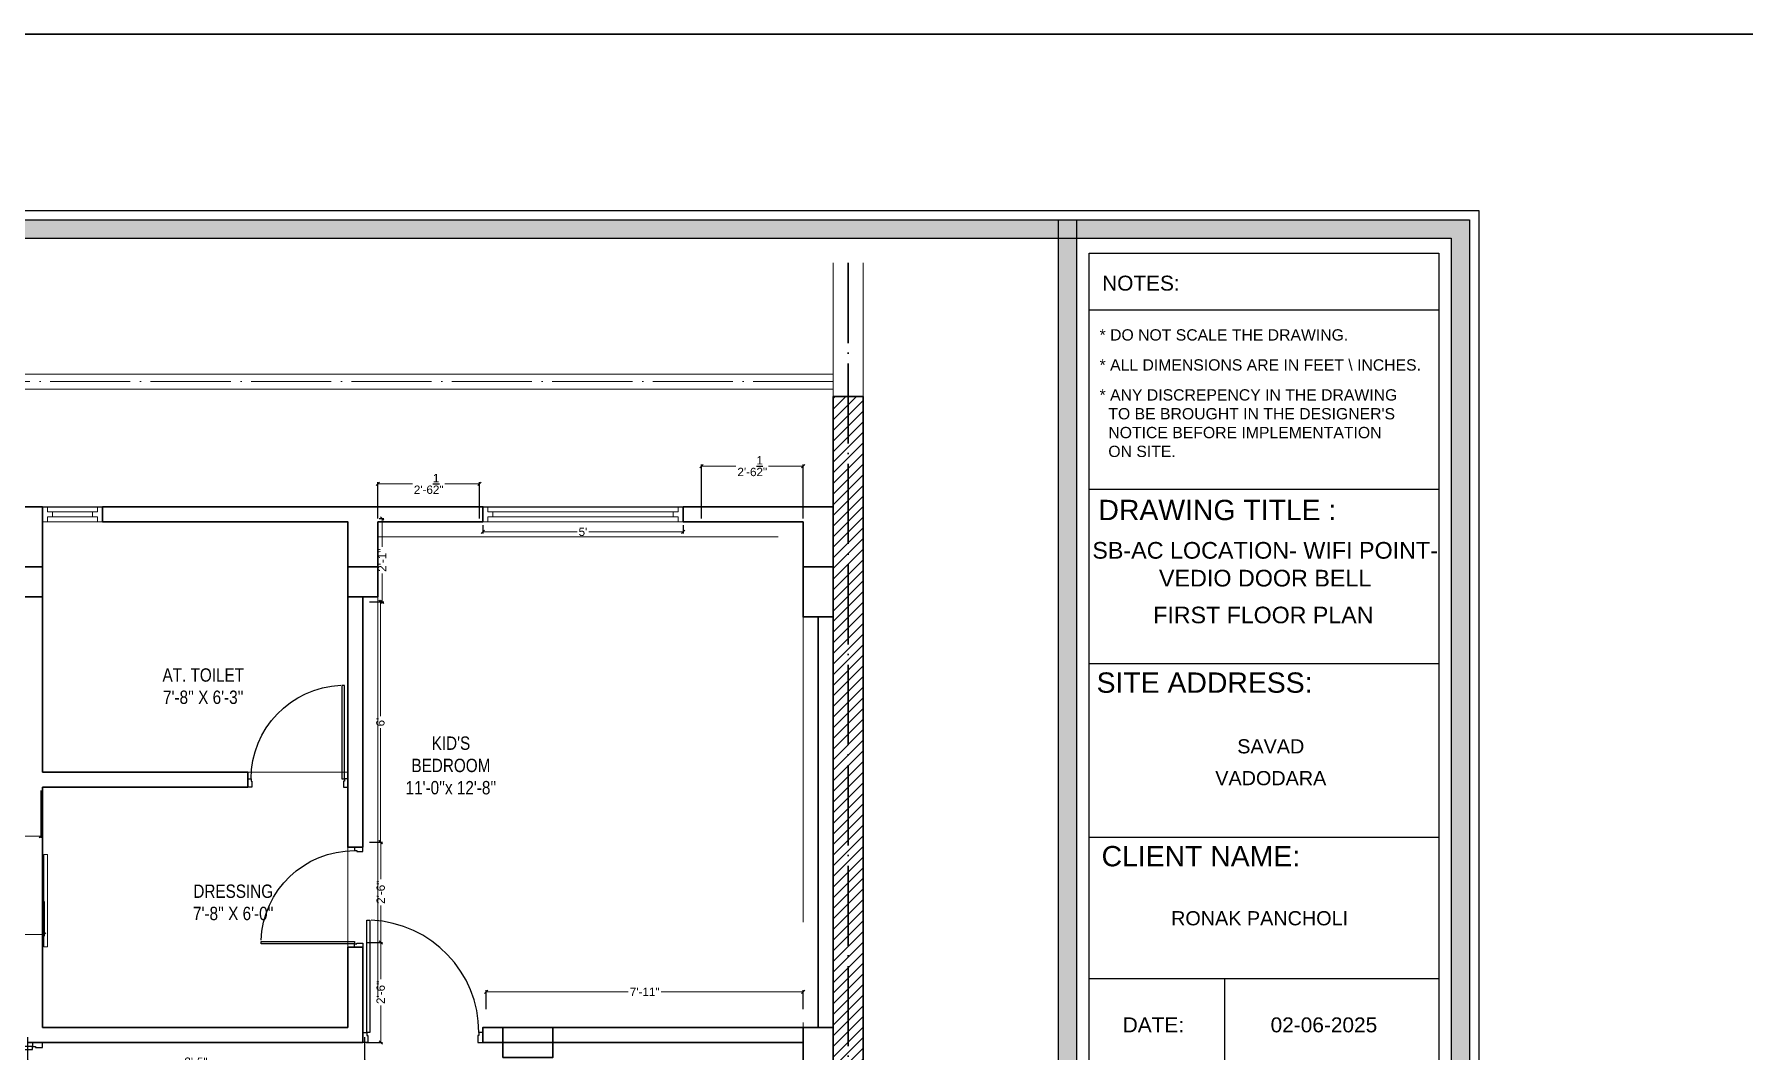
# Model space of a CAD drawing. Header units: millimetres. Extents: x 56222 to 3066687, y -650199 to -121287.
# Drawn here: x 141355 to 141867, y -175562 to -175257 of the extents above; entities that cross this region are included whole.
import ezdxf
from ezdxf.enums import TextEntityAlignment as Align

# ---------------------------------------------------------------- set-up
doc = ezdxf.new("R2010")
doc.units = ezdxf.units.MM
doc.header["$MEASUREMENT"] = 0
doc.header["$PDMODE"] = 35
doc.linetypes.add('ACAD_ISO02W100', pattern=[15, 12, -3])
doc.linetypes.add('ACAD_ISO04W100', pattern=[30, 24, -3, 0, -3])
doc.layers.get('Defpoints').update_dxf_attribs({"color": 220})
for name, color, linetype in [('AR DOOR', 40, 'Continuous'), ('AR ELE-5', 134, 'Continuous'), ('GROUND FLOOR  ( Text )', 251, 'Continuous')]:
    doc.layers.add(name, color=color, linetype=linetype)
for name, color, linetype, lineweight in [('COLUMN', 1, 'Continuous', 30), ('dim05', 1, 'Continuous', 13), ('ELEVATION ( SPIRAL STAIR )', 250, 'Continuous', 9), ('FIRST FLOOR', 7, 'Continuous', 9), ('FIRST FLOOR ( DW_RAIL )', 7, 'Continuous', 9), ('FIRST FLOOR ( TEXT )', 7, 'Continuous', 9), ('FIRST FLOOR_( PLine )_', 251, 'Continuous', 30), ('GROUND FLOOR', 7, 'Continuous', 9), ('GROUND FLOOR  ( HATCH )', 251, 'Continuous', 9), ('Labelling', 1, 'Continuous', 25), ('NAME PLATE', 7, 'Continuous', 25), ('wall', 7, 'Continuous', 30), ('X_PLOT', 1, 'Continuous', 9), ('XX~SLAB ( BEAM )~ ( DIM )', 7, 'Continuous', 9)]:
    doc.layers.add(name, color=color, linetype=linetype, lineweight=lineweight)
doc.layers.add('XX~SLAB ( PLINE )', color=251, linetype='Continuous', plot=False)
doc.styles.add('Arial', font='arial.ttf')
doc.styles.add('KATHA', font='swissc.ttf')
doc.styles.get("Standard").update_dxf_attribs({"font": 'arial.ttf', "height": 6})
doc.dimstyles.new('ISO-25', dxfattribs={"dimtxt": 2.5, "dimasz": 1, "dimexe": 0.5, "dimexo": 1, "dimtad": 0, "dimdec": 1, "dimlunit": 4, "dimtxsty": 'Standard', "dimblk": 'OBLIQUE', "dimcen": 2.5, "dimclrd": 1, "dimclre": 1, "dimclrt": 5, "dimadec": 0, "dimazin": 0, "dimtfac": 1, "dimtdec": 1, "dimtmove": 0, "dimatfit": 3, "dimfxl": 1, "dimlwd": -1, "dimarcsym": 0})

# ---------------------------------------------------------------- blocks, each defined once
blk = doc.blocks.new('LAYOUT FILE')
at = {"layer": 'NAME PLATE', "true_color": 0xd39e00}
h = blk.add_hatch(color=42, dxfattribs=at)
h.paths.add_polyline_path([(3346889.83, -513806.18), (3346889.83, -514260.7), (3347535.56, -514260.7), (3347535.56, -513806.18)])
h.paths.add_polyline_path([(3346894.36, -513810.71), (3347531.03, -513810.71), (3347531.03, -514256.17), (3346894.36, -514256.17)], flags=16)
blk.add_hatch(color=42, dxfattribs=at).paths.add_polyline_path([(3347433.6, -514256.17), (3347438.13, -514256.17), (3347438.13, -513806.18), (3347433.6, -513806.18)])
at = {"layer": 'NAME PLATE', "color": 42, "true_color": 0xd39e00}
for p, q in [((3347527.96, -513828.55), (3347441.2, -513828.55)), ((3347527.96, -513872.99), (3347441.2, -513872.99)), ((3347527.96, -513916.26), (3347441.2, -513916.26)), ((3347527.96, -513959.27), (3347441.2, -513959.27)), ((3347527.96, -513994.31), (3347441.2, -513994.31)), ((3347474.77, -513994.31), (3347474.77, -514044.12))]:
    blk.add_line(p, q, dxfattribs=at)
for points in [[(3346887.56, -513803.91), (3347537.83, -513803.91), (3347537.83, -514262.96), (3346887.56, -514262.96)], [(3346889.83, -513806.18), (3347535.56, -513806.18), (3347535.56, -514260.7), (3346889.83, -514260.7)], [(3347433.6, -514256.17), (3347433.6, -513806.18), (3347438.13, -513806.18), (3347438.13, -514256.17)], [(3346894.36, -513810.71), (3347531.03, -513810.71), (3347531.03, -514256.17), (3346894.36, -514256.17)], [(3347441.2, -514252.44), (3347441.2, -513814.44), (3347527.96, -513814.44), (3347527.96, -514252.44)]]:
    blk.add_lwpolyline(points, close=True, dxfattribs=at)
at = {"layer": 'NAME PLATE', "style": 'Arial'}
for s, height, p in [('NOTES:', 3.699, (3347454.07, -513823.73)), ('DRAWING TITLE : ', 5.0338, (3347474.01, -513880.61)), ('SITE ADDRESS:', 5.0338, (3347469.85, -513923.39)), ('CLIENT NAME:', 5.0338, (3347468.93, -513966.4)), ('DATE:', 3.699, (3347457.17, -514007.54)), ('02-06-2025', 3.699, (3347499.44, -514007.54))]:
    blk.add_text(s, height=height, dxfattribs=at).set_placement(p, align=Align.CENTER)
at = {"layer": 'NAME PLATE', "char_height": 2.7974, "width": 108.0765, "attachment_point": 1, "style": 'Arial'}
for s, insert in [('* DO NOT SCALE THE DRAWING.', (3347443.82, -513833.31, 0)), ('* ALL DIMENSIONS ARE IN FEET \\\\ INCHES.', (3347443.82, -513840.75, 0)), ("* ANY DISCREPENCY IN THE DRAWING \\P  TO BE BROUGHT IN THE DESIGNER'S\\P  NOTICE BEFORE IMPLEMENTATION \\P  ON SITE.", (3347443.82, -513848.18, 0))]:
    blk.add_mtext(s, dxfattribs=dict(at, insert=insert))
blk = doc.blocks.new('*U255')
for points in [[(0, 0), (0, 1120), (-30, 1120), (-30, 0)], [(40, 0), (0, 0), (0, -30), (-10, -30), (-10, -100), (40, -100)], [(-1160, 0), (-1120, 0), (-1120, -30), (-1110, -30), (-1110, -100), (-1160, -100)]]:
    blk.add_lwpolyline(points, close=True)
at = {"layer": 'AR ELE-5', "linetype": 'ByBlock', "ltscale": 15}
blk.add_arc((2, -1), 1122, 92.373, 179.9653, dxfattribs=at)
blk = doc.blocks.new('*U256')
for points in [[(-1160, 0), (-1120, 0), (-1120, 30), (-1110, 30), (-1110, 100), (-1160, 100)], [(0, 0), (0, -1120), (-30, -1120), (-30, 0)], [(40, 0), (0, 0), (0, 30), (-10, 30), (-10, 100), (40, 100)]]:
    blk.add_lwpolyline(points, close=True)
at = {"layer": 'AR ELE-5', "linetype": 'ByBlock', "ltscale": 15}
blk.add_arc((2, 1), 1122, 180.0347, 267.627, dxfattribs=at)
blk = doc.blocks.new('*U266')
for points in [[(-40, 0), (0, 0), (0, 30), (10, 30), (10, 100), (-40, 100)], [(0, 0), (0, -1120), (30, -1120), (30, 0)], [(1160, 0), (1120, 0), (1120, 30), (1110, 30), (1110, 100), (1160, 100)]]:
    blk.add_lwpolyline(points, close=True)
at = {"layer": 'AR ELE-5', "linetype": 'ByBlock', "ltscale": 15}
blk.add_arc((-2, 1), 1122, 272.373, 359.9653, dxfattribs=at)
blk = doc.blocks.new('_Oblique')
at = {"layer": 'wall', "color": 0, "lineweight": -2}
blk.add_line((-0.5, -0.5), (0.5, 0.5), dxfattribs=at)
blk = doc.blocks.new('*D649')
at = {"layer": 'Defpoints', "color": 0, "lineweight": 0, "transparency": 16777216}
for p in [(141324.75, -175482.58), (141356.75, -175482.58), (141356.75, -175497.29)]:
    blk.add_point(p, dxfattribs=at)
at = {"layer": 'dim05', "color": 1, "linetype": 'Continuous', "lineweight": -2, "transparency": 16777216}
for p, q in [((141324.75, -175483.58), (141324.75, -175497.79)), ((141356.75, -175483.58), (141356.75, -175497.79))]:
    blk.add_line(p, q, dxfattribs=at)
at = {"layer": 'dim05', "color": 1, "linetype": 'Continuous', "transparency": 16777216}
for p, q in [((141324.75, -175497.29), (141336.78, -175497.29)), ((141356.75, -175497.29), (141344.72, -175497.29))]:
    blk.add_line(p, q, dxfattribs=at)
at = {"layer": 'dim05', "color": 1, "transparency": 16777216, "rotation": 180}
blk.add_blockref('_Oblique', (141324.75, -175497.29), dxfattribs=at)
at = {"layer": 'dim05', "color": 1, "transparency": 16777216}
blk.add_blockref('_Oblique', (141356.75, -175497.29), dxfattribs=at)
at = {"layer": 'dim05', "color": 5, "lineweight": 25, "transparency": 16777216, "insert": (141340.75, -175497.29), "char_height": 2.5, "attachment_point": 5, "style": 'Arial'}
blk.add_mtext('2\'-8"', dxfattribs=at)
blk = doc.blocks.new('*D655')
at = {"layer": 'Defpoints', "color": 0, "lineweight": 0, "transparency": 16777216}
for p in [(141490.25, -175543.92), (141490.25, -175550.08), (141585.25, -175550.08)]:
    blk.add_point(p, dxfattribs=at)
at = {"layer": 'dim05', "color": 1, "linetype": 'Continuous', "lineweight": -2, "transparency": 16777216}
for p, q in [((141490.25, -175549.08), (141490.25, -175543.42)), ((141585.25, -175549.08), (141585.25, -175543.42))]:
    blk.add_line(p, q, dxfattribs=at)
at = {"layer": 'dim05', "color": 1, "linetype": 'Continuous', "transparency": 16777216}
for p, q in [((141490.25, -175543.92), (141532.84, -175543.92)), ((141585.25, -175543.92), (141542.66, -175543.92))]:
    blk.add_line(p, q, dxfattribs=at)
at = {"layer": 'dim05', "color": 1, "transparency": 16777216, "rotation": 180}
blk.add_blockref('_Oblique', (141490.25, -175543.92), dxfattribs=at)
at = {"layer": 'dim05', "color": 1, "transparency": 16777216}
blk.add_blockref('_Oblique', (141585.25, -175543.92), dxfattribs=at)
at = {"layer": 'dim05', "color": 5, "lineweight": 25, "transparency": 16777216, "insert": (141537.75, -175543.92), "char_height": 2.5, "attachment_point": 5, "style": 'Arial'}
blk.add_mtext('7\'-11"', dxfattribs=at)
blk = doc.blocks.new('*D656')
at = {"layer": 'Defpoints', "color": 0, "lineweight": 0, "transparency": 16777216}
for p in [(141352.75, -175556.53), (141453.75, -175556.53), (141453.75, -175564.86)]:
    blk.add_point(p, dxfattribs=at)
at = {"layer": 'dim05', "color": 1, "linetype": 'Continuous', "lineweight": -2, "transparency": 16777216}
for p, q in [((141352.75, -175557.53), (141352.75, -175565.36)), ((141453.75, -175557.53), (141453.75, -175565.36))]:
    blk.add_line(p, q, dxfattribs=at)
at = {"layer": 'dim05', "color": 1, "linetype": 'Continuous', "transparency": 16777216}
for p, q in [((141352.75, -175564.86), (141399.3, -175564.86)), ((141453.75, -175564.86), (141407.2, -175564.86))]:
    blk.add_line(p, q, dxfattribs=at)
at = {"layer": 'dim05', "color": 1, "transparency": 16777216, "rotation": 180}
blk.add_blockref('_Oblique', (141352.75, -175564.86), dxfattribs=at)
at = {"layer": 'dim05', "color": 1, "transparency": 16777216}
blk.add_blockref('_Oblique', (141453.75, -175564.86), dxfattribs=at)
at = {"layer": 'dim05', "color": 5, "lineweight": 25, "transparency": 16777216, "insert": (141403.25, -175564.86), "char_height": 2.5, "attachment_point": 5, "style": 'Arial'}
blk.add_mtext('8\'-5"', dxfattribs=at)
blk = doc.blocks.new('*D657')
at = {"layer": 'Defpoints', "color": 0, "lineweight": 0, "transparency": 16777216}
for p in [(141453.25, -175529.08), (141458.63, -175529.08), (141453.25, -175559.08)]:
    blk.add_point(p, dxfattribs=at)
at = {"layer": 'dim05', "color": 1, "linetype": 'Continuous', "lineweight": -2, "transparency": 16777216}
for p, q in [((141454.25, -175529.08), (141459.13, -175529.08)), ((141454.25, -175559.08), (141459.13, -175559.08))]:
    blk.add_line(p, q, dxfattribs=at)
at = {"layer": 'dim05', "color": 1, "linetype": 'Continuous', "transparency": 16777216}
for p, q in [((141458.63, -175529.08), (141458.63, -175540.11)), ((141458.63, -175559.08), (141458.63, -175548.04))]:
    blk.add_line(p, q, dxfattribs=at)
at = {"layer": 'dim05', "color": 1, "transparency": 16777216}
for p, rotation in [((141458.63, -175529.08), 90), ((141458.63, -175559.08), 270)]:
    blk.add_blockref('_Oblique', p, dxfattribs=dict(at, rotation=rotation))
at = {"layer": 'dim05', "color": 5, "lineweight": 25, "transparency": 16777216, "insert": (141458.63, -175544.08), "char_height": 2.5, "attachment_point": 5, "rotation": 90, "style": 'Arial'}
blk.add_mtext('2\'-6"', dxfattribs=at)
blk = doc.blocks.new('*D658')
at = {"layer": 'Defpoints', "color": 0, "lineweight": 0, "transparency": 16777216}
for p in [(141454.25, -175499.08), (141458.63, -175499.08), (141454.25, -175529.08)]:
    blk.add_point(p, dxfattribs=at)
at = {"layer": 'dim05', "color": 1, "linetype": 'Continuous', "lineweight": -2, "transparency": 16777216}
for p, q in [((141455.25, -175499.08), (141459.13, -175499.08)), ((141455.25, -175529.08), (141459.13, -175529.08))]:
    blk.add_line(p, q, dxfattribs=at)
at = {"layer": 'dim05', "color": 1, "linetype": 'Continuous', "transparency": 16777216}
for p, q in [((141458.63, -175499.08), (141458.63, -175510.11)), ((141458.63, -175529.08), (141458.63, -175518.04))]:
    blk.add_line(p, q, dxfattribs=at)
at = {"layer": 'dim05', "color": 1, "transparency": 16777216}
for p, rotation in [((141458.63, -175499.08), 90), ((141458.63, -175529.08), 270)]:
    blk.add_blockref('_Oblique', p, dxfattribs=dict(at, rotation=rotation))
at = {"layer": 'dim05', "color": 5, "lineweight": 25, "transparency": 16777216, "insert": (141458.63, -175514.08), "char_height": 2.5, "attachment_point": 5, "rotation": 90, "style": 'Arial'}
blk.add_mtext('2\'-6"', dxfattribs=at)
blk = doc.blocks.new('*D659')
at = {"layer": 'Defpoints', "color": 0, "lineweight": 0, "transparency": 16777216}
for p in [(141454.25, -175427.08), (141458.54, -175427.08), (141454.25, -175499.08)]:
    blk.add_point(p, dxfattribs=at)
at = {"layer": 'dim05', "color": 1, "linetype": 'Continuous', "lineweight": -2, "transparency": 16777216}
for p, q in [((141455.25, -175427.08), (141459.04, -175427.08)), ((141455.25, -175499.08), (141459.04, -175499.08))]:
    blk.add_line(p, q, dxfattribs=at)
at = {"layer": 'dim05', "color": 1, "linetype": 'Continuous', "transparency": 16777216}
for p, q in [((141458.54, -175427.08), (141458.54, -175461.29)), ((141458.54, -175499.08), (141458.54, -175464.86))]:
    blk.add_line(p, q, dxfattribs=at)
at = {"layer": 'dim05', "color": 1, "transparency": 16777216}
for p, rotation in [((141458.54, -175427.08), 90), ((141458.54, -175499.08), 270)]:
    blk.add_blockref('_Oblique', p, dxfattribs=dict(at, rotation=rotation))
at = {"layer": 'dim05', "color": 5, "lineweight": 25, "transparency": 16777216, "insert": (141458.54, -175463.08), "char_height": 2.5, "attachment_point": 5, "rotation": 90, "style": 'Arial'}
blk.add_mtext("6'", dxfattribs=at)
blk = doc.blocks.new('*D660')
at = {"layer": 'Defpoints', "color": 0, "lineweight": 0, "transparency": 16777216}
for p in [(141457.14, -175402.08), (141459.04, -175402.08), (141457.14, -175427.08)]:
    blk.add_point(p, dxfattribs=at)
at = {"layer": 'dim05', "color": 1, "linetype": 'Continuous', "lineweight": -2, "transparency": 16777216}
for p, q in [((141458.14, -175402.08), (141459.54, -175402.08)), ((141458.14, -175427.08), (141459.54, -175427.08))]:
    blk.add_line(p, q, dxfattribs=at)
at = {"layer": 'dim05', "color": 1, "linetype": 'Continuous', "transparency": 16777216}
for p, q in [((141459.04, -175402.08), (141459.04, -175410.61)), ((141459.04, -175427.08), (141459.04, -175418.54))]:
    blk.add_line(p, q, dxfattribs=at)
at = {"layer": 'dim05', "color": 1, "transparency": 16777216}
for p, rotation in [((141459.04, -175402.08), 90), ((141459.04, -175427.08), 270)]:
    blk.add_blockref('_Oblique', p, dxfattribs=dict(at, rotation=rotation))
at = {"layer": 'dim05', "color": 5, "lineweight": 25, "transparency": 16777216, "insert": (141459.04, -175414.58), "char_height": 2.5, "attachment_point": 5, "rotation": 90, "style": 'Arial'}
blk.add_mtext('2\'-1"', dxfattribs=at)
blk = doc.blocks.new('*D661')
at = {"layer": 'Defpoints', "color": 0, "lineweight": 0, "transparency": 16777216}
for p in [(141489.25, -175403.08), (141549.25, -175403.08), (141549.25, -175406.09)]:
    blk.add_point(p, dxfattribs=at)
at = {"layer": 'dim05', "color": 1, "linetype": 'Continuous', "lineweight": -2, "transparency": 16777216}
for p, q in [((141489.25, -175404.08), (141489.25, -175406.59)), ((141549.25, -175404.08), (141549.25, -175406.59))]:
    blk.add_line(p, q, dxfattribs=at)
at = {"layer": 'dim05', "color": 1, "linetype": 'Continuous', "transparency": 16777216}
for p, q in [((141489.25, -175406.09), (141517.47, -175406.09)), ((141549.25, -175406.09), (141521.03, -175406.09))]:
    blk.add_line(p, q, dxfattribs=at)
at = {"layer": 'dim05', "color": 1, "transparency": 16777216, "rotation": 180}
blk.add_blockref('_Oblique', (141489.25, -175406.09), dxfattribs=at)
at = {"layer": 'dim05', "color": 1, "transparency": 16777216}
blk.add_blockref('_Oblique', (141549.25, -175406.09), dxfattribs=at)
at = {"layer": 'dim05', "color": 5, "lineweight": 25, "transparency": 16777216, "insert": (141519.25, -175406.09), "char_height": 2.5, "attachment_point": 5, "style": 'Arial'}
blk.add_mtext("5'", dxfattribs=at)
blk = doc.blocks.new('*D662')
at = {"layer": 'Defpoints', "color": 0, "lineweight": 0, "transparency": 16777216}
for p in [(141488.25, -175391.73), (141457.75, -175403.08), (141488.25, -175403.08)]:
    blk.add_point(p, dxfattribs=at)
at = {"layer": 'dim05', "color": 1, "linetype": 'Continuous', "lineweight": -2, "transparency": 16777216}
for p, q in [((141457.75, -175402.08), (141457.75, -175391.23)), ((141488.25, -175402.08), (141488.25, -175391.23))]:
    blk.add_line(p, q, dxfattribs=at)
at = {"layer": 'dim05', "color": 1, "linetype": 'Continuous', "transparency": 16777216}
for p, q in [((141457.75, -175391.73), (141468.12, -175391.73)), ((141488.25, -175391.73), (141477.88, -175391.73))]:
    blk.add_line(p, q, dxfattribs=at)
at = {"layer": 'dim05', "color": 1, "transparency": 16777216, "rotation": 180}
blk.add_blockref('_Oblique', (141457.75, -175391.73), dxfattribs=at)
at = {"layer": 'dim05', "color": 1, "transparency": 16777216}
blk.add_blockref('_Oblique', (141488.25, -175391.73), dxfattribs=at)
at = {"layer": 'dim05', "color": 5, "lineweight": 25, "transparency": 16777216, "insert": (141473, -175391.73), "char_height": 2.5, "attachment_point": 5, "style": 'Arial'}
blk.add_mtext('2\'-6{\\H1x;\\S1/2;}"', dxfattribs=at)
blk = doc.blocks.new('*D663')
at = {"layer": 'Defpoints', "color": 0, "lineweight": 0, "transparency": 16777216}
for p in [(141554.75, -175386.41), (141554.75, -175403.08), (141585.25, -175403.08)]:
    blk.add_point(p, dxfattribs=at)
at = {"layer": 'dim05', "color": 1, "linetype": 'Continuous', "lineweight": -2, "transparency": 16777216}
for p, q in [((141554.75, -175402.08), (141554.75, -175385.91)), ((141585.25, -175402.08), (141585.25, -175385.91))]:
    blk.add_line(p, q, dxfattribs=at)
at = {"layer": 'dim05', "color": 1, "linetype": 'Continuous', "transparency": 16777216}
for p, q in [((141554.75, -175386.41), (141565.12, -175386.41)), ((141585.25, -175386.41), (141574.88, -175386.41))]:
    blk.add_line(p, q, dxfattribs=at)
at = {"layer": 'dim05', "color": 1, "transparency": 16777216, "rotation": 180}
blk.add_blockref('_Oblique', (141554.75, -175386.41), dxfattribs=at)
at = {"layer": 'dim05', "color": 1, "transparency": 16777216}
blk.add_blockref('_Oblique', (141585.25, -175386.41), dxfattribs=at)
at = {"layer": 'dim05', "color": 5, "lineweight": 25, "transparency": 16777216, "insert": (141570, -175386.41), "char_height": 2.5, "attachment_point": 5, "style": 'Arial'}
blk.add_mtext('2\'-6{\\H1x;\\S1/2;}"', dxfattribs=at)
blk = doc.blocks.new('*D664')
at = {"layer": 'Defpoints', "color": 0, "lineweight": 0, "transparency": 16777216}
for p in [(141202.75, -175515.87), (141357.75, -175515.87), (141357.75, -175526.77)]:
    blk.add_point(p, dxfattribs=at)
at = {"layer": 'dim05', "color": 1, "linetype": 'Continuous', "lineweight": -2, "transparency": 16777216}
for p, q in [((141202.75, -175516.87), (141202.75, -175527.27)), ((141357.75, -175516.87), (141357.75, -175527.27))]:
    blk.add_line(p, q, dxfattribs=at)
at = {"layer": 'dim05', "color": 1, "linetype": 'Continuous', "transparency": 16777216}
for p, q in [((141202.75, -175526.77), (141274.48, -175526.77)), ((141357.75, -175526.77), (141286.02, -175526.77))]:
    blk.add_line(p, q, dxfattribs=at)
at = {"layer": 'dim05', "color": 1, "transparency": 16777216, "rotation": 180}
blk.add_blockref('_Oblique', (141202.75, -175526.77), dxfattribs=at)
at = {"layer": 'dim05', "color": 1, "transparency": 16777216}
blk.add_blockref('_Oblique', (141357.75, -175526.77), dxfattribs=at)
at = {"layer": 'dim05', "color": 5, "lineweight": 25, "transparency": 16777216, "insert": (141280.25, -175526.77), "char_height": 2.5, "attachment_point": 5, "style": 'Arial'}
blk.add_mtext('12\'-11"', dxfattribs=at)

msp = doc.modelspace()

# ---------------------------------------------------------------- hatches: boundary and pattern name
at = {"layer": 'GROUND FLOOR  ( HATCH )'}
h = msp.add_hatch(dxfattribs=at)
h.set_pattern_fill('ANSI31', color=6, scale=18, style=0)
h.set_pattern_definition([(45, (25062.5642, -13095.9009), (-1.590990258, 1.590990258), [])])
h.paths.add_polyline_path([(141603.2501, -175365.5752), (141594.2501, -175365.5752), (141594.2502, -175709.0752), (141603.2501, -175709.0752)])

# ---------------------------------------------------------------- linework, layer by layer
at = {"layer": 'COLUMN'}
for points in [[(141348.2501, -175416.5752), (141357.2501, -175416.5752), (141357.2501, -175425.5752), (141348.2501, -175425.5752)], [(141448.7501, -175416.5752), (141457.7501, -175416.5752), (141457.7501, -175425.5752), (141448.7501, -175425.5752)], [(141585.2501, -175416.5752), (141594.2501, -175416.5752), (141594.2501, -175431.5752), (141585.2501, -175431.5752)], [(141510.2501, -175554.5752), (141510.2501, -175563.5752), (141495.2501, -175563.5752), (141495.2501, -175554.5752)], [(141585.2501, -175554.5752), (141594.2501, -175554.5752), (141594.2501, -175569.5752), (141585.2501, -175569.5752)]]:
    msp.add_lwpolyline(points, close=True, dxfattribs=at)
at = {"layer": 'ELEVATION ( SPIRAL STAIR )', "color": 5}
msp.add_lwpolyline([(141357.601, -175502.7668), (141358.7515, -175502.7668), (141358.7515, -175530.3852), (141357.601, -175530.3852)], close=True, dxfattribs=at)
at = {"layer": 'FIRST FLOOR'}
for p, q in [((141193.7501, -175398.5752), (141594.2501, -175398.5752)), ((141357.2501, -175478.0752), (141357.2501, -175398.5752)), ((141375.2501, -175403.0752), (141375.2501, -175398.5752)), ((141489.2501, -175403.0752), (141489.2501, -175398.5752)), ((141549.2501, -175403.0752), (141549.2501, -175398.5752)), ((141594.2501, -175398.5752), (141594.2501, -175709.0752)), ((141357.2501, -175403.0752), (141448.7501, -175403.0752)), ((141448.7501, -175554.5752), (141448.7501, -175403.0752)), ((141457.7501, -175403.0752), (141585.2501, -175403.0752)), ((141457.7501, -175425.5752), (141457.7501, -175403.0752)), ((141453.2501, -175500.5752), (141453.2501, -175425.5752)), ((141357.2501, -175478.0752), (141448.7501, -175478.0752)), ((141418.7501, -175482.5752), (141418.7501, -175478.0752)), ((141357.2501, -175482.5752), (141418.7501, -175482.5752)), ((141357.2501, -175482.5752), (141357.2501, -175554.5752)), ((141448.7501, -175500.5752), (141453.2501, -175500.5752)), ((141448.7501, -175530.5752), (141453.2501, -175530.5752)), ((141453.2501, -175559.0752), (141453.2501, -175530.5752)), ((141357.2501, -175554.5752), (141448.7501, -175554.5752)), ((141495.2501, -175554.5752), (141495.2501, -175559.0752)), ((141495.2501, -175554.5752), (141585.2501, -175554.5752)), ((141352.7501, -175559.0752), (141453.2501, -175559.0752)), ((141495.2501, -175559.0752), (141585.2501, -175559.0752))]:
    msp.add_line(p, q, dxfattribs=at)
at = {"layer": 'FIRST FLOOR ( DW_RAIL )'}
for points in [[(141375.2501, -175398.5752), (141373.7501, -175398.5752), (141373.7501, -175400.0752), (141372.2501, -175400.0752), (141372.2501, -175401.5752), (141360.2501, -175401.5752), (141360.2501, -175400.0752), (141358.7501, -175400.0752), (141358.7501, -175398.5752), (141357.2501, -175398.5752), (141357.2501, -175403.0752), (141358.7501, -175403.0752), (141358.7501, -175401.5752), (141360.2501, -175401.5752), (141360.2501, -175400.0752), (141372.2501, -175400.0752), (141372.2501, -175401.5752), (141373.7501, -175401.5752), (141373.7501, -175403.0752), (141375.2501, -175403.0752), (141375.2501, -175398.5752), (141357.2501, -175398.5752), (141357.2501, -175403.0752), (141375.2501, -175403.0752)], [(141549.2501, -175398.5752), (141547.7501, -175398.5752), (141547.7501, -175400.0752), (141546.2501, -175400.0752), (141546.2501, -175401.5752), (141492.2501, -175401.5752), (141492.2501, -175400.0752), (141490.7501, -175400.0752), (141490.7501, -175398.5752), (141489.2501, -175398.5752), (141489.2501, -175403.0752), (141490.7501, -175403.0752), (141490.7501, -175401.5752), (141492.2501, -175401.5752), (141492.2501, -175400.0752), (141546.2501, -175400.0752), (141546.2501, -175401.5752), (141547.7501, -175401.5752), (141547.7501, -175403.0752), (141549.2501, -175403.0752), (141549.2501, -175398.5752), (141489.2501, -175398.5752), (141489.2501, -175403.0752), (141549.2501, -175403.0752)]]:
    msp.add_lwpolyline(points, close=True, dxfattribs=at)
at = {"layer": 'FIRST FLOOR_( PLine )_'}
for p, q in [((141357.2501, -175398.5752), (141193.7501, -175398.5752)), ((141357.2501, -175478.0752), (141357.2501, -175398.5752)), ((141594.2501, -175398.5752), (141549.2501, -175398.5752)), ((141549.2501, -175398.5752), (141549.2501, -175403.0752)), ((141594.2501, -175709.0752), (141594.2501, -175398.5752)), ((141549.2501, -175403.0752), (141585.2501, -175403.0752)), ((141585.2501, -175403.0752), (141585.2501, -175416.5752)), ((141589.7501, -175431.5752), (141589.7501, -175554.5752)), ((141418.7501, -175478.0752), (141357.2501, -175478.0752)), ((141418.7501, -175482.5752), (141418.7501, -175478.0752)), ((141357.2501, -175554.5752), (141357.2501, -175482.5752)), ((141357.2501, -175482.5752), (141418.7501, -175482.5752)), ((141453.2501, -175530.5752), (141448.7501, -175530.5752)), ((141448.7501, -175530.5752), (141448.7501, -175554.5752)), ((141453.2501, -175559.0752), (141453.2501, -175530.5752)), ((141448.7501, -175554.5752), (141357.2501, -175554.5752)), ((141585.2501, -175554.5752), (141495.2501, -175554.5752)), ((141495.2501, -175554.5752), (141495.2501, -175559.0752)), ((141352.7501, -175559.0752), (141453.2501, -175559.0752)), ((141495.2501, -175559.0752), (141585.2501, -175559.0752))]:
    msp.add_line(p, q, dxfattribs=at)
for points in [[(141457.7501, -175403.0752), (141489.2501, -175403.0752), (141489.2501, -175398.5752), (141375.2501, -175398.5752), (141375.2501, -175403.0752), (141448.7501, -175403.0752), (141448.7501, -175500.5752), (141453.2501, -175500.5752), (141453.2501, -175425.5752), (141457.7501, -175425.5752)], [(141489.2501, -175559.0752), (141495.2501, -175559.0752), (141495.2501, -175554.5752), (141489.2501, -175554.5752)]]:
    msp.add_lwpolyline(points, close=True, dxfattribs=at)
at = {"layer": 'GROUND FLOOR'}
for p, q in [((141594.2501, -175325.5264), (141594.2501, -175846.4592)), ((141594.2501, -175325.5264), (141594.2501, -175422.5752)), ((141603.2501, -175325.5264), (141603.2501, -175846.4592)), ((141094.0001, -175358.8252), (141594.2501, -175358.8252)), ((141098.5001, -175363.3252), (141594.2501, -175363.3252))]:
    msp.add_line(p, q, dxfattribs=at)
at = {"layer": 'GROUND FLOOR', "color": 1, "linetype": 'ACAD_ISO04W100'}
msp.add_line((141598.7501, -175325.5264), (141598.7501, -175709.0752), dxfattribs=at)
msp.add_lwpolyline([(141594.2501, -175361.0752), (141096.2501, -175361.0752), (141096.2501, -175823.5752), (141594.2501, -175823.5752)], dxfattribs=at)
at = {"layer": 'GROUND FLOOR', "color": 6, "lineweight": 30}
msp.add_lwpolyline([(141603.2501, -175365.5752), (141594.2501, -175365.5752), (141594.2501, -175709.0753), (141603.2501, -175709.0753)], close=True, dxfattribs=at)
at = {"layer": 'Labelling', "color": 251, "linetype": 'ACAD_ISO02W100', "lineweight": 0, "ltscale": 10, "true_color": 0x636466}
for p, q in [((141585.2501, -175403.0752), (141585.2501, -175554.5752)), ((141457.7501, -175407.5752), (141585.2501, -175407.5752)), ((141457.7501, -175425.5752), (141457.7501, -175559.0752))]:
    msp.add_line(p, q, dxfattribs=at)
at = {"layer": 'X_PLOT', "linetype": 'ACAD_ISO04W100', "lineweight": 30}
msp.add_line((141598.7501, -175325.5264), (141598.7501, -175846.4592), dxfattribs=at)
at = {"layer": 'XX~SLAB ( BEAM )~ ( DIM )', "color": 3, "lineweight": 30}
msp.add_lwpolyline([(142761.5003, -175256.9826), (139978.6152, -175256.9826), (139978.6152, -175910.04), (142761.5003, -175910.04)], close=True, dxfattribs=at)
at = {"layer": 'XX~SLAB ( PLINE )'}
msp.add_lwpolyline([(141189.2501, -175398.5752), (141594.2501, -175398.5752), (141594.2502, -175709.0752), (141585.2501, -175709.0752), (141565.4455, -175709.0752), (141525.1084, -175709.0752), (141499.7501, -175709.0752), (141357.2501, -175709.0752), (141357.2501, -175745.0752), (141189.2501, -175745.0752)], close=True, dxfattribs=at)

# ---------------------------------------------------------------- block references
at = {"layer": 'AR DOOR', "linetype": 'ByBlock', "lineweight": -2, "extrusion": (0, 0, -1)}
for name, p, xscale, yscale, zscale, rotation in [('*U256', (-141447.7501, -175480.0752), 0.02500000000004618, 0.02500000000004618, -0.02500000000004618, 180), ('*U266', (-141450.7501, -175529.5752), 0.02500000000004618, 0.02500000000004618, -0.02500000000004618, 90), ('*U256', (-141454.4501, -175556.0752), -0.02999999999996949, 0.02999999999996949, -0.02999999999996949, 180), ('*U255', (-141354.2501, -175560.2752), -0.02999999999996949, 0.02999999999996949, -0.02999999999996949, 270)]:
    msp.add_blockref(name, p, dxfattribs=dict(at, xscale=xscale, yscale=yscale, zscale=zscale, rotation=rotation))
at = {"layer": 'NAME PLATE', "lineweight": 0, "xscale": 1.209046105522275, "yscale": 1.209046105522275, "zscale": 1.209046105522275}
msp.add_blockref('LAYOUT FILE', (-3905539.8053, 445902.7741, 0.1256), dxfattribs=at)

# ---------------------------------------------------------------- texts
at = {"layer": 'FIRST FLOOR ( TEXT )', "char_height": 4, "attachment_point": 5, "style": 'KATHA'}
for s, insert in [("AT. TOILET\\P7'-8'' X 6'-3''", (141405.4342, -175452.3419)), ("KID'S\\PBEDROOM\\P11'-0''x 12'-8''", (141479.6686, -175476.0991)), ("DRESSING\\P7'-8'' X 6'-0''", (141414.4191, -175517.1244))]:
    msp.add_mtext(s, dxfattribs=dict(at, insert=insert))
at = {"layer": 'GROUND FLOOR  ( Text )', "insert": (141723.7422, -175415.8277), "char_height": 5, "width": 121.249347, "attachment_point": 5, "style": 'Arial'}
msp.add_mtext('SB-AC LOCATION- WIFI POINT- VEDIO DOOR BELL', dxfattribs=at)
at = {"layer": 'NAME PLATE', "style": 'Arial'}
for s, height, p in [('FIRST FLOOR PLAN', 4.972924, (141723.1959, -175433.4799)), (' SAVAD ', 4.24568, (141725.43, -175472.4695, 0.1256)), ('VADODARA', 4.24568, (141725.43, -175482.0011, 0.1256)), ('RONAK PANCHOLI    ', 4.245682, (141725.368, -175523.9823, 0.1256))]:
    msp.add_text(s, height=height, dxfattribs=at).set_placement(p, align=Align.CENTER)

# ---------------------------------------------------------------- dimensions: what is measured, and where the dimension line sits
at = {"layer": 'dim05', "color": 27, "lineweight": 25, "true_color": 0x7d5120}
for base, p1, p2, picture, middle in [((141554.7501, -175386.4139), (141585.2501, -175403.0752), (141554.7501, -175403.0752), '*D663', (141570.0001, -175386.4139)), ((141488.2501, -175391.7348), (141457.7501, -175403.0752), (141488.2501, -175403.0752), '*D662', (141473.0001, -175391.7348)), ((141549.2501, -175406.0902), (141489.2501, -175403.0752), (141549.2501, -175403.0752), '*D661', (141519.2501, -175406.0902)), ((141356.7501, -175497.2928), (141324.7501, -175482.5752), (141356.7501, -175482.5752), '*D649', (141340.7501, -175497.2928)), ((141357.7501, -175526.771), (141202.7501, -175515.8747), (141357.7501, -175515.8747), '*D664', (141280.2501, -175526.771)), ((141490.2501, -175543.9239), (141585.2501, -175550.0828), (141490.2501, -175550.0828), '*D655', (141537.7501, -175543.9239)), ((141453.7501, -175564.8618), (141352.7501, -175556.5274), (141453.7501, -175556.5274), '*D656', (141403.2501, -175564.8618))]:
    dim = msp.add_linear_dim(base=base, p1=p1, p2=p2, dimstyle='ISO-25', override={"dimtxsty": 'Arial'}, dxfattribs=at)
    dim.commit()
    dim.dimension.update_dxf_attribs({"geometry": picture, "text_midpoint": middle})
for base, p1, p2, picture, middle in [((141459.0378, -175402.0752), (141457.144, -175427.0752), (141457.144, -175402.0752), '*D660', (141459.0378, -175414.5752)), ((141458.5378, -175427.0752), (141454.2501, -175499.0752), (141454.2501, -175427.0752), '*D659', (141458.5378, -175463.0752)), ((141458.6329, -175499.0752), (141454.2501, -175529.0752), (141454.2501, -175499.0752), '*D658', (141458.6329, -175514.0752)), ((141458.6329, -175529.0752), (141453.2501, -175559.0752), (141453.2501, -175529.0752), '*D657', (141458.6329, -175544.0752))]:
    dim = msp.add_linear_dim(base=base, p1=p1, p2=p2, angle=90, dimstyle='ISO-25', override={"dimtxsty": 'Arial'}, dxfattribs=at)
    dim.commit()
    dim.dimension.update_dxf_attribs({"geometry": picture, "text_midpoint": middle})

doc.saveas('drawing.dxf')
